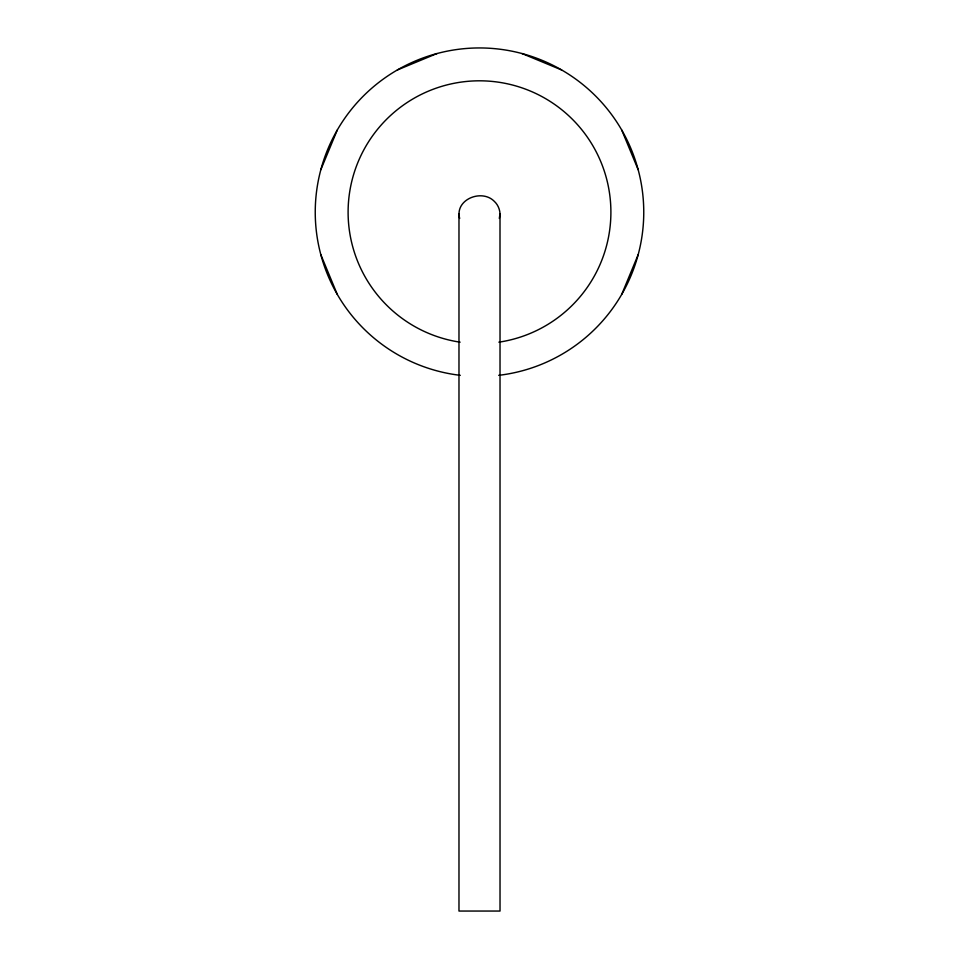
<?xml version="1.0" encoding="UTF-8"?>
<svg xmlns="http://www.w3.org/2000/svg" width="959" height="959" viewBox="0 0 959 959"><rect width="100%" height="100%" fill="white"/><g stroke="black" fill="none" stroke-linecap="round" stroke-linejoin="round"><path stroke-width="1.44" d="M458.977 213.773L458.977 911.05L500.023 911.05L500.023 301.821C500.011 273.231 499.987 244.641 500.011 216.051C500.37 210.441 498.248 204.818 494.005 201.054C481.358 188.671 454.47 199.676 459.685 218.436M499.315 218.436L500.023 213.773M320.845 169.695L337.256 130.076M621.744 294.329L638.155 254.722M397.374 69.959L436.992 53.548M522.008 53.548L561.626 69.959M621.744 130.076L638.155 169.695M320.845 254.722L337.256 294.329M460.116 342.171A131.407 131.407 0 0 1 369.083 140.973A131.407 131.407 0 0 1 589.917 140.973A131.407 131.407 0 0 1 498.884 342.171M460.284 375.329A164.253 164.253 0 0 1 340.565 124.586A164.253 164.253 0 0 1 618.435 124.586A164.253 164.253 0 0 1 498.716 375.329"/></g></svg>
